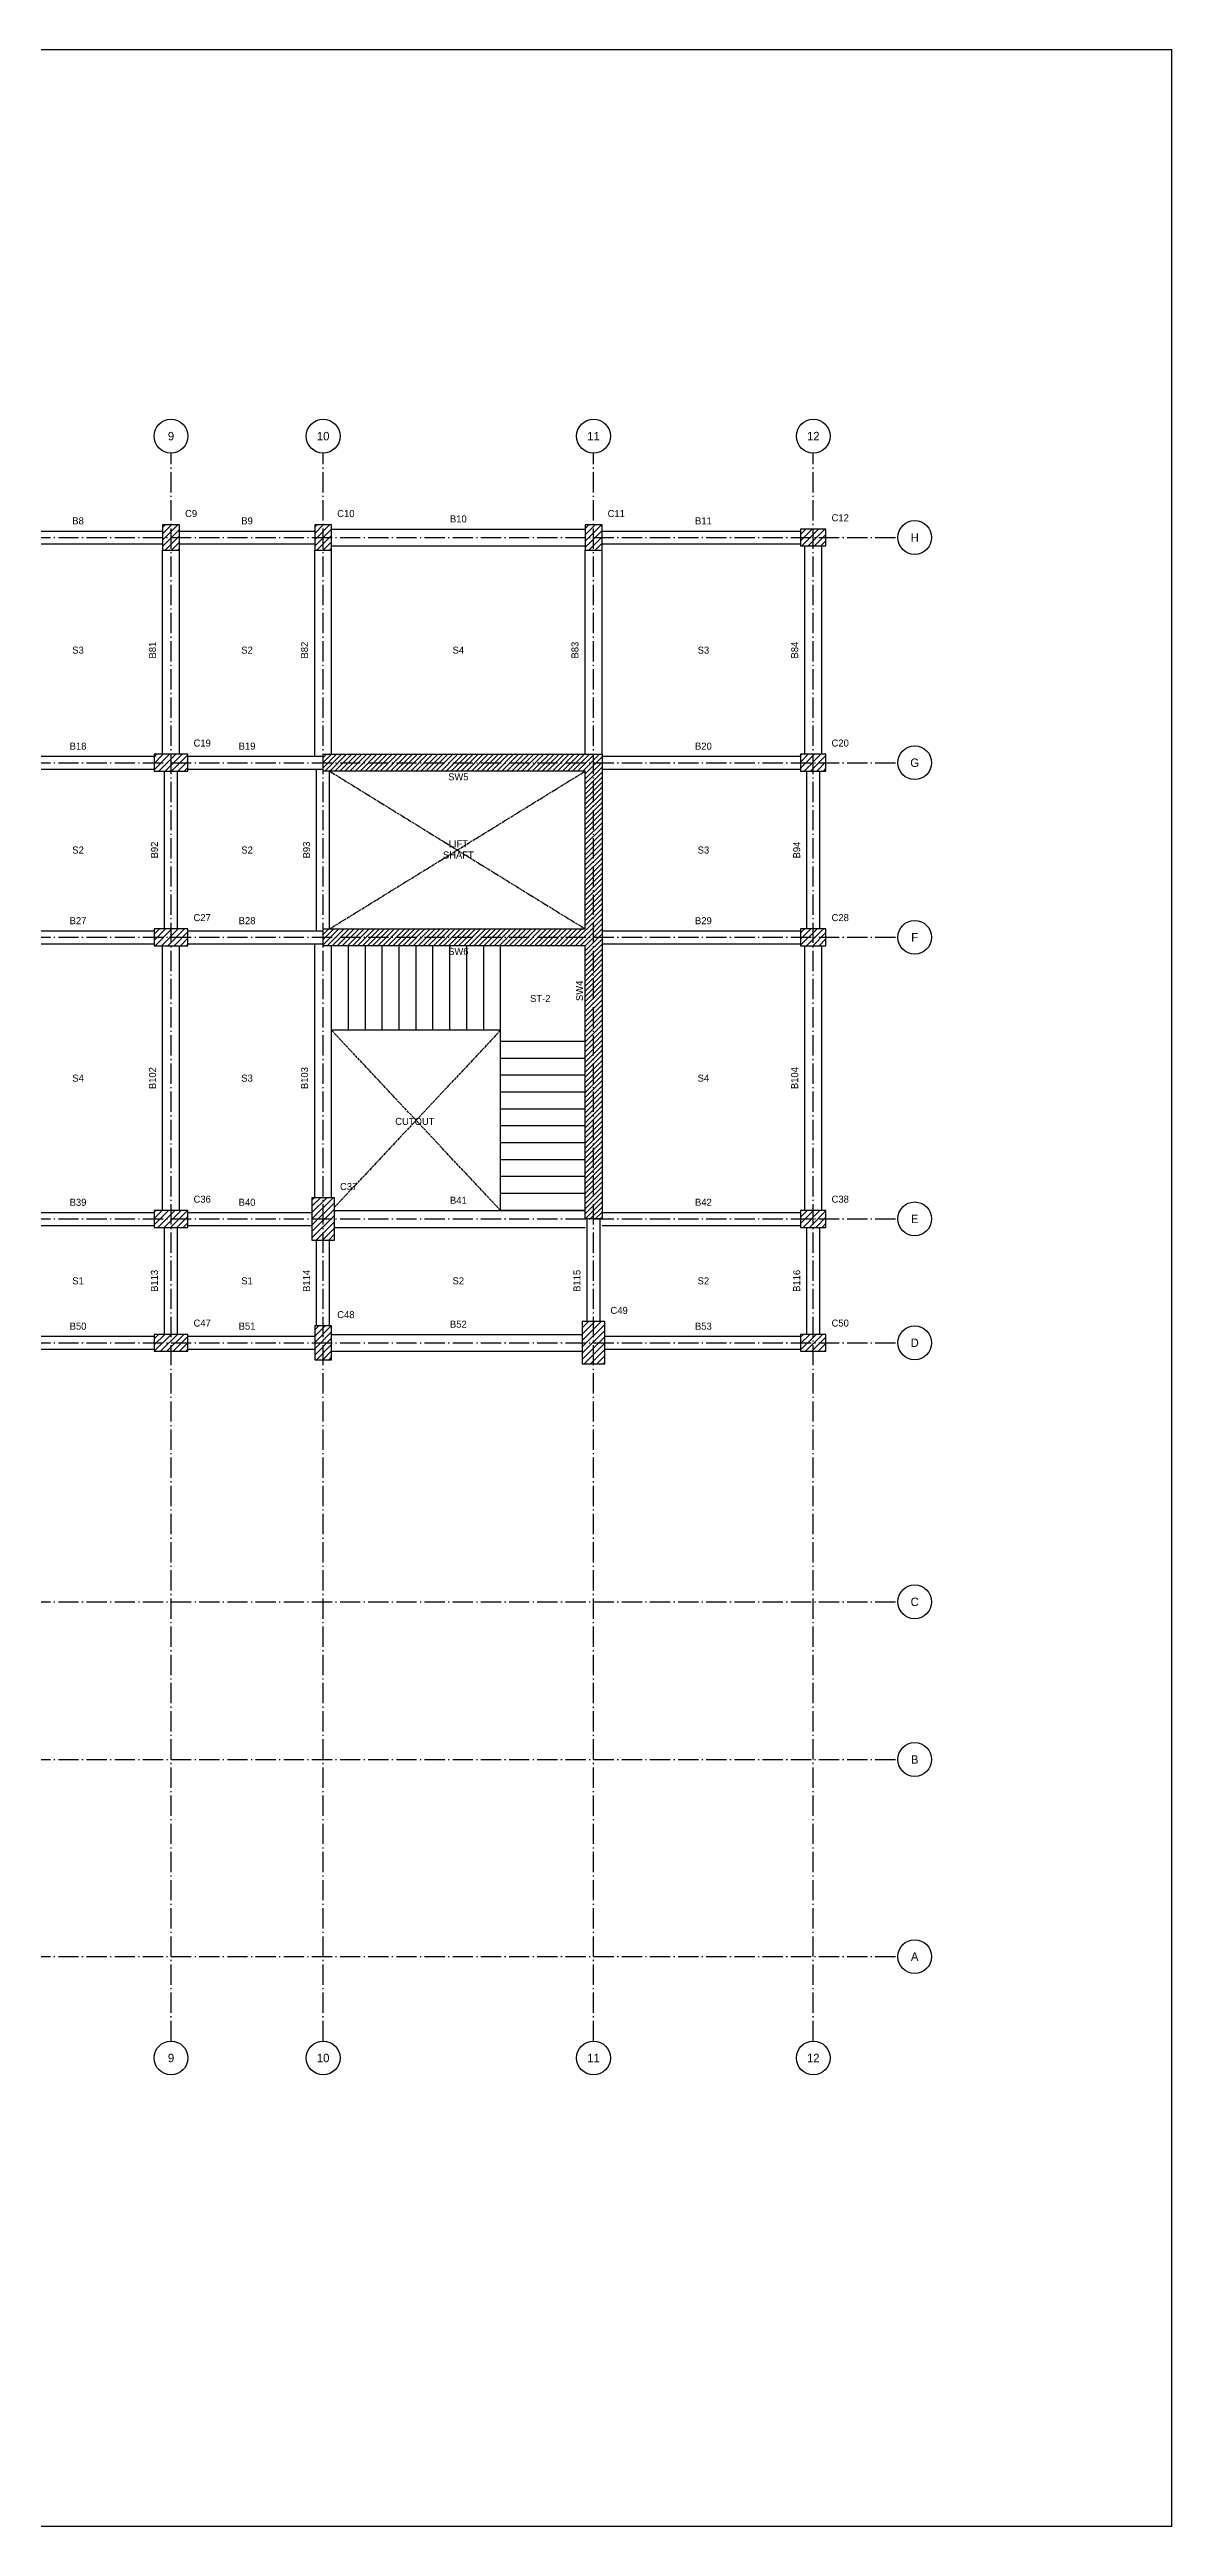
# Model space of a CAD drawing. Header units: millimetres. Extents: x -71346 to 347304, y -10119 to 33865.
# Drawn here: x 84454 to 104367, y -10119 to 33865 of the extents above; entities that cross this region are included whole.
import ezdxf
from ezdxf.enums import TextEntityAlignment as Align

# ---------------------------------------------------------------- set-up
doc = ezdxf.new("R2010")
doc.units = ezdxf.units.MM
doc.header["$LTSCALE"] = 40
doc.linetypes.add('DASHED', pattern=[1.524, 1.27, -0.254])
doc.linetypes.add('GRIDLINE', pattern=[12.5, 9, -1.5, 0.5, -1.5])
for name, color, linetype in [('A-CUTOUT', 9, 'DASHED'), ('A-FLOR-IDEN', 11, 'Continuous'), ('S-BEAM', 12, 'Continuous'), ('S-BEAM-IDEN', 2, 'Continuous'), ('S-COLS', 52, 'Continuous'), ('S-COLS-IDEN', 171, 'Continuous'), ('S-GRID', 8, 'GRIDLINE'), ('S-GRID-IDEN', 8, 'Continuous'), ('S-STRS', 31, 'Continuous'), ('S-STRS-IDEN', 31, 'Continuous'), ('S-WALL-IDEN', 30, 'Continuous')]:
    doc.layers.add(name, color=color, linetype=linetype)
doc.layers.add('Boundary', color=40, linetype='Continuous', lineweight=30)
pattern_1 = [(45, (8209.604, 0), (-56.1266, 56.1266), [])]

msp = doc.modelspace()

# ---------------------------------------------------------------- hatches: boundary and pattern name
at = {"layer": 'S-COLS'}
h = msp.add_hatch(dxfattribs=at)
h.set_pattern_fill('ANSI31', scale=25)
h.set_pattern_definition(pattern_1)
h.paths.add_polyline_path([(86460, 24975), (86760, 24975), (86760, 25425), (86460, 25425)])
h = msp.add_hatch(dxfattribs=at)
h.set_pattern_fill('ANSI31', scale=25)
h.set_pattern_definition(pattern_1)
h.paths.add_polyline_path([(89160, 24975), (89460, 24975), (89460, 25425), (89160, 25425)])
h = msp.add_hatch(dxfattribs=at)
h.set_pattern_fill('ANSI31', scale=25)
h.set_pattern_definition(pattern_1)
h.paths.add_polyline_path([(93960, 24975), (94260, 24975), (94260, 25425), (93960, 25425)])
h = msp.add_hatch(dxfattribs=at)
h.set_pattern_fill('ANSI31', scale=25)
h.set_pattern_definition(pattern_1)
h.paths.add_polyline_path([(97785, 25050), (98235, 25050), (98235, 25350), (97785, 25350)])
h = msp.add_hatch(dxfattribs=at)
h.set_pattern_fill('ANSI31', scale=25)
h.set_pattern_definition(pattern_1)
h.paths.add_polyline_path([(86310, 21050), (86910, 21050), (86910, 21350), (86310, 21350)])
h = msp.add_hatch(dxfattribs=at)
h.set_pattern_fill('ANSI31', scale=20)
h.set_pattern_definition([(45, (8209.604, 0), (-44.90128, 44.90128), [])])
h.paths.add_polyline_path([(94260, 21350), (94260, 13100), (93960, 13100), (93960, 17950), (89310, 17950), (89310, 18250), (93960, 18250), (93960, 21050), (89310, 21050), (89310, 21350), (94260, 21350)])
h = msp.add_hatch(dxfattribs=at)
h.set_pattern_fill('ANSI31', scale=25)
h.set_pattern_definition(pattern_1)
h.paths.add_polyline_path([(97785, 21050), (98235, 21050), (98235, 21350), (97785, 21350)])
h = msp.add_hatch(dxfattribs=at)
h.set_pattern_fill('ANSI31', scale=25)
h.set_pattern_definition(pattern_1)
h.paths.add_polyline_path([(86310, 17950), (86910, 17950), (86910, 18250), (86310, 18250)])
h = msp.add_hatch(dxfattribs=at)
h.set_pattern_fill('ANSI31', scale=25)
h.set_pattern_definition(pattern_1)
h.paths.add_polyline_path([(97785, 17950), (98235, 17950), (98235, 18250), (97785, 18250)])
h = msp.add_hatch(dxfattribs=at)
h.set_pattern_fill('ANSI31', scale=25)
h.set_pattern_definition(pattern_1)
h.paths.add_polyline_path([(86310, 12950), (86910, 12950), (86910, 13250), (86310, 13250)])
h = msp.add_hatch(dxfattribs=at)
h.set_pattern_fill('ANSI31', scale=25)
h.set_pattern_definition(pattern_1)
h.paths.add_polyline_path([(89110, 12725), (89510, 12725), (89510, 13475), (89110, 13475)])
h = msp.add_hatch(dxfattribs=at)
h.set_pattern_fill('ANSI31', scale=25)
h.set_pattern_definition(pattern_1)
h.paths.add_polyline_path([(97785, 12950), (98235, 12950), (98235, 13250), (97785, 13250)])
h = msp.add_hatch(dxfattribs=at)
h.set_pattern_fill('ANSI31', scale=25)
h.set_pattern_definition(pattern_1)
h.paths.add_polyline_path([(86310, 10750), (86910, 10750), (86910, 11050), (86310, 11050)])
h = msp.add_hatch(dxfattribs=at)
h.set_pattern_fill('ANSI31', scale=25)
h.set_pattern_definition(pattern_1)
h.paths.add_polyline_path([(89160, 10600), (89460, 10600), (89460, 11200), (89160, 11200)])
h = msp.add_hatch(dxfattribs=at)
h.set_pattern_fill('ANSI31', scale=25)
h.set_pattern_definition(pattern_1)
h.paths.add_polyline_path([(93910, 10525), (94310, 10525), (94310, 11275), (93910, 11275)])
h = msp.add_hatch(dxfattribs=at)
h.set_pattern_fill('ANSI31', scale=25)
h.set_pattern_definition(pattern_1)
h.paths.add_polyline_path([(97785, 10750), (98235, 10750), (98235, 11050), (97785, 11050)])

# ---------------------------------------------------------------- linework, layer by layer
at = {"layer": 'A-CUTOUT'}
for p, q in [((89425, 18250), (93960, 21050)), ((89425, 21050), (93960, 18250)), ((92460, 13250), (89460, 16450)), ((92460, 16450), (89520, 13315))]:
    msp.add_line(p, q, dxfattribs=at)
at = {"layer": 'Boundary'}
msp.add_lwpolyline([(49225, 33865), (104367, 33865), (104367, -10119), (49225, -10119)], close=True, dxfattribs=at)
at = {"layer": 'S-BEAM'}
for p, q in [((83460, 25315), (86460, 25315)), ((83460, 25085), (86460, 25085)), ((86760, 25315), (89160, 25315)), ((86760, 25085), (89160, 25085)), ((89460, 25350), (93960, 25350)), ((94260, 25315), (97785, 25315)), ((94260, 25085), (97785, 25085)), ((86460, 21350), (86460, 24975)), ((86760, 21350), (86760, 24975)), ((89160, 21315), (89160, 24975)), ((89460, 25050), (93960, 25050)), ((89460, 21350), (89460, 24975)), ((93960, 21350), (93960, 24975)), ((94260, 21350), (94260, 24975)), ((97860, 21350), (97860, 25050)), ((98160, 21350), (98160, 25050)), ((83510, 21315), (86310, 21315)), ((86910, 21315), (89310, 21315)), ((94260, 21315), (97785, 21315)), ((83510, 21085), (86310, 21085)), ((86495, 18250), (86495, 21050)), ((86725, 18250), (86725, 21050)), ((86910, 21085), (89310, 21085)), ((89195, 18215), (89195, 21085)), ((89425, 18250), (89425, 21050)), ((94260, 21085), (97785, 21085)), ((97895, 18250), (97895, 21050)), ((98125, 18250), (98125, 21050)), ((83685, 18215), (86310, 18215)), ((86910, 18215), (89310, 18215)), ((94260, 18215), (97785, 18215)), ((83685, 17985), (86310, 17985)), ((86460, 13250), (86460, 17950)), ((86760, 13250), (86760, 17950)), ((86910, 17985), (89310, 17985)), ((89160, 13475), (89160, 17985)), ((89460, 13475), (89460, 17950)), ((94260, 17985), (97785, 17985)), ((97860, 13250), (97860, 17950)), ((98160, 13250), (98160, 17950)), ((83510, 13215), (86310, 13215)), ((86910, 13215), (89110, 13215)), ((89510, 13250), (93960, 13250)), ((94260, 13215), (97785, 13215)), ((83510, 12985), (86310, 12985)), ((86495, 11050), (86495, 12950)), ((86725, 11050), (86725, 12950)), ((86910, 12985), (89110, 12985)), ((89510, 12950), (93960, 12950)), ((93995, 11275), (93995, 13100)), ((94225, 11275), (94225, 13100)), ((94260, 12985), (97785, 12985)), ((97895, 11050), (97895, 12950)), ((98125, 11050), (98125, 12950)), ((89195, 11200), (89195, 12725)), ((89425, 11200), (89425, 12725)), ((83510, 11015), (86310, 11015)), ((86910, 11015), (89160, 11015)), ((89460, 11050), (93910, 11050)), ((94310, 11015), (97785, 11015)), ((83510, 10785), (86310, 10785)), ((86910, 10785), (89160, 10785)), ((89460, 10750), (93910, 10750)), ((94310, 10785), (97785, 10785))]:
    msp.add_line(p, q, dxfattribs=at)
at = {"layer": 'S-COLS'}
for points in [[(86460, 24975), (86760, 24975), (86760, 25425), (86460, 25425)], [(89160, 24975), (89460, 24975), (89460, 25425), (89160, 25425)], [(93960, 24975), (94260, 24975), (94260, 25425), (93960, 25425)], [(97785, 25050), (98235, 25050), (98235, 25350), (97785, 25350)], [(86310, 21050), (86910, 21050), (86910, 21350), (86310, 21350)], [(94260, 21350), (94260, 13100), (93960, 13100), (93960, 17950), (89310, 17950), (89310, 18250), (93960, 18250), (93960, 21050), (89310, 21050), (89310, 21350)], [(97785, 21050), (98235, 21050), (98235, 21350), (97785, 21350)], [(86310, 17950), (86910, 17950), (86910, 18250), (86310, 18250)], [(97785, 17950), (98235, 17950), (98235, 18250), (97785, 18250)], [(86310, 12950), (86910, 12950), (86910, 13250), (86310, 13250)], [(89110, 12725), (89510, 12725), (89510, 13475), (89110, 13475)], [(97785, 12950), (98235, 12950), (98235, 13250), (97785, 13250)], [(86310, 10750), (86910, 10750), (86910, 11050), (86310, 11050)], [(89160, 10600), (89460, 10600), (89460, 11200), (89160, 11200)], [(93910, 10525), (94310, 10525), (94310, 11275), (93910, 11275)], [(97785, 10750), (98235, 10750), (98235, 11050), (97785, 11050)]]:
    msp.add_lwpolyline(points, close=True, dxfattribs=at)
at = {"layer": 'S-GRID'}
for p, q in [((86610, -1500), (86610, 26700)), ((89310, -1500), (89310, 26700)), ((94110, -1500), (94110, 26700)), ((98010, -1500), (98010, 26700)), ((57110, 25200), (99510, 25200)), ((57110, 21200), (99510, 21200)), ((57110, 18100), (99510, 18100)), ((57110, 13100), (99510, 13100)), ((57110, 10900), (99510, 10900)), ((57110, 6300), (99510, 6300)), ((57110, 3500), (99510, 3500)), ((57110, 0), (99510, 0))]:
    msp.add_line(p, q, dxfattribs=at)
at = {"layer": 'S-GRID-IDEN'}
for centre in [(86610, 27000), (89310, 27000), (94110, 27000), (98010, 27000), (99810, 25200), (99810, 21200), (99810, 18100), (99810, 13100), (99810, 10900), (99810, 6300), (99810, 3500), (99810, 0), (86610, -1800), (89310, -1800), (94110, -1800), (98010, -1800)]:
    msp.add_circle(centre, 300, dxfattribs=at)
at = {"layer": 'S-STRS'}
for p, q in [((89460, 16450), (89460, 17950)), ((89760, 16450), (89760, 17950)), ((90060, 16450), (90060, 17950)), ((90360, 16450), (90360, 17950)), ((90660, 16450), (90660, 17950)), ((90960, 16450), (90960, 17950)), ((91260, 16450), (91260, 17950)), ((91560, 16450), (91560, 17950)), ((91860, 16450), (91860, 17950)), ((92160, 16450), (92160, 17950)), ((92460, 16450), (92460, 17950)), ((92460, 16450), (89460, 16450)), ((92460, 13250), (92460, 16450)), ((93960, 16250), (92460, 16250)), ((93960, 15950), (92460, 15950)), ((93960, 15650), (92460, 15650)), ((93960, 15350), (92460, 15350)), ((93960, 15050), (92460, 15050)), ((93960, 14750), (92460, 14750)), ((93960, 14450), (92460, 14450)), ((93960, 14150), (92460, 14150)), ((93960, 13850), (92460, 13850)), ((93960, 13550), (92460, 13550)), ((93960, 13250), (92460, 13250))]:
    msp.add_line(p, q, dxfattribs=at)

# ---------------------------------------------------------------- texts
at = {"layer": 'A-CUTOUT'}
for s, p in [('LIFT', (91710, 19762)), ('SHAFT', (91710, 19562)), ('CUTOUT', (90938, 14832))]:
    msp.add_text(s, height=125, dxfattribs=at).set_placement(p, align=Align.MIDDLE_CENTER)
at = {"layer": 'A-FLOR-IDEN'}
for s, p in [('S3', (84960, 23200)), ('S2', (87960, 23200)), ('S4', (91710, 23200)), ('S3', (96060, 23200)), ('S2', (84960, 19650)), ('S2', (87960, 19650)), ('S3', (96060, 19650)), ('S4', (84960, 15600)), ('S3', (87960, 15600)), ('S4', (96060, 15600)), ('S1', (84960, 12000)), ('S1', (87960, 12000)), ('S2', (91710, 12000)), ('S2', (96060, 12000))]:
    msp.add_text(s, height=125, dxfattribs=at).set_placement(p, align=Align.MIDDLE_CENTER)
at = {"layer": 'S-BEAM-IDEN'}
for s, p in [('B8', (84960, 25395)), ('B9', (87960, 25395)), ('B10', (91710, 25430)), ('B11', (96060, 25395)), ('B18', (84960, 21395)), ('B19', (87960, 21395)), ('B20', (96060, 21395)), ('B27', (84960, 18295)), ('B28', (87960, 18295)), ('B29', (96060, 18295)), ('B39', (84960, 13295)), ('B40', (87960, 13295)), ('B41', (91710, 13330)), ('B42', (96060, 13295)), ('B50', (84960, 11095)), ('B51', (87960, 11095)), ('B52', (91710, 11130)), ('B53', (96060, 11095))]:
    msp.add_text(s, height=125, dxfattribs=at).set_placement(p, align=Align.BOTTOM_CENTER)
for s, p in [('B81', (86380, 23200)), ('B82', (89080, 23200)), ('B83', (93880, 23200)), ('B84', (97780, 23200)), ('B94', (97815, 19650)), ('B92', (86415, 19650)), ('B93', (89115, 19650)), ('B102', (86380, 15600)), ('B103', (89080, 15600)), ('B104', (97780, 15600)), ('B113', (86415, 12000)), ('B114', (89115, 12000)), ('B115', (93915, 12000)), ('B116', (97815, 12000))]:
    msp.add_text(s, height=125, rotation=90, dxfattribs=at).set_placement(p, align=Align.BOTTOM_CENTER)
at = {"layer": 'S-COLS-IDEN'}
for s, p in [('C9', (86860, 25525)), ('C10', (89560, 25525)), ('C11', (94360, 25525)), ('C12', (98335, 25450)), ('C19', (87010, 21450)), ('C20', (98335, 21450)), ('C27', (87010, 18350)), ('C28', (98335, 18350)), ('C37', (89610, 13575)), ('C36', (87010, 13350)), ('C38', (98335, 13350)), ('C48', (89560, 11300)), ('C49', (94410, 11375)), ('C47', (87010, 11150)), ('C50', (98335, 11150))]:
    msp.add_text(s, height=125, dxfattribs=at).set_placement(p, align=Align.BOTTOM_LEFT)
at = {"layer": 'S-GRID-IDEN'}
for s, p in [('9', (86610, 27000)), ('10', (89310, 27000)), ('11', (94110, 27000)), ('12', (98010, 27000)), ('H', (99810, 25200)), ('G', (99810, 21200)), ('F', (99810, 18100)), ('E', (99810, 13100)), ('D', (99810, 10900)), ('C', (99810, 6300)), ('B', (99810, 3500)), ('A', (99810, 0)), ('9', (86610, -1800)), ('10', (89310, -1800)), ('11', (94110, -1800)), ('12', (98010, -1800))]:
    msp.add_text(s, height=150, dxfattribs=at).set_placement(p, align=Align.MIDDLE_CENTER)
at = {"layer": 'S-STRS-IDEN'}
msp.add_text('ST-2', height=125, dxfattribs=at).set_placement((93164, 17014), align=Align.MIDDLE_CENTER)
at = {"layer": 'S-WALL-IDEN'}
for s, p in [('SW5', (91710, 20950)), ('SW6', (91710, 17850))]:
    msp.add_text(s, height=125, dxfattribs=at).set_placement(p, align=Align.MIDDLE_CENTER)
msp.add_text('SW4', height=125, rotation=90, dxfattribs=at).set_placement((93860, 17150), align=Align.MIDDLE_CENTER)

doc.saveas('drawing.dxf')
